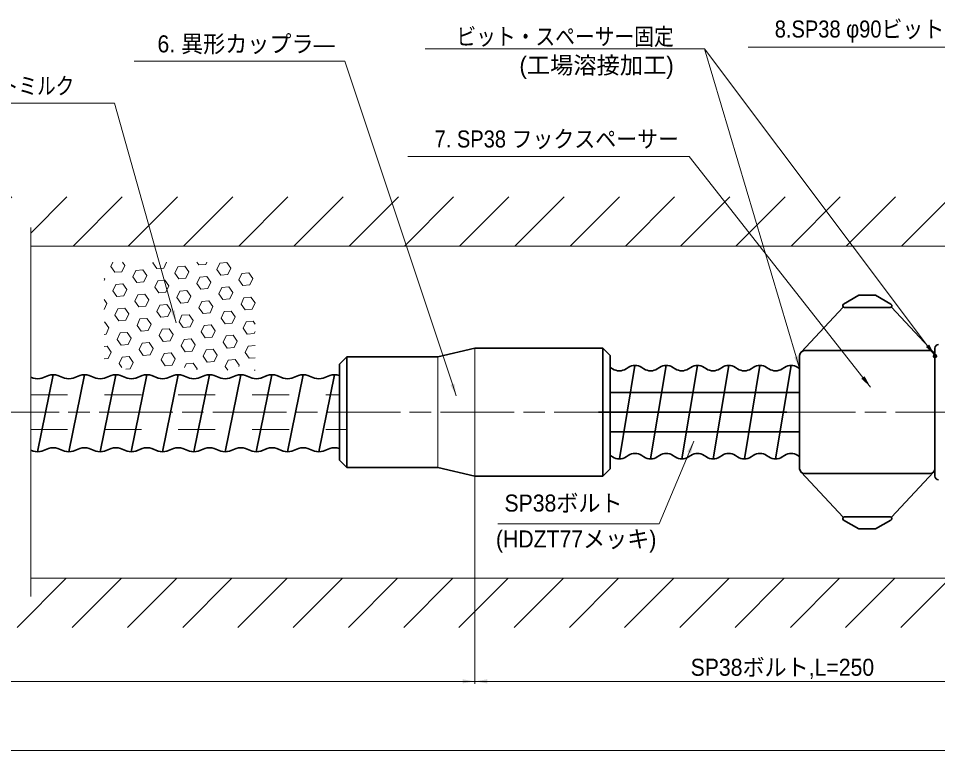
# Model space of a CAD drawing. Units: millimetres at full size, sheet at 1:2.5; details may follow other scales. Extents: x 2151 to 3831, y 1061 to 2264.
# Drawn here: x 3237.1 to 3610.7, y 1744.9 to 2042.5 of the extents above; entities that cross this region are included whole.
import ezdxf
from ezdxf.enums import TextEntityAlignment as Align

# ---------------------------------------------------------------- set-up
doc = ezdxf.new("R2010")
doc.units = ezdxf.units.MM
doc.header["$LTSCALE"] = 2.5
doc.header["$PDMODE"] = 32
doc.header["$PDSIZE"] = 1.25
doc.linetypes.add('CHAIN', pattern=[18.5, 12, -1.5, 3.5, -1.5])
doc.linetypes.add('DASHED_SPACED', pattern=[12, 6, -6])
for name, color, linetype, lineweight in [('1外形線', 7, 'Continuous', 35), ('2細い実線', 3, 'Continuous', 20), ('3隠れ線', 2, 'DASHED_SPACED', 13), ('4中心線', 1, 'CHAIN', 15), ('6寸法線', 4, 'Continuous', 13)]:
    doc.layers.add(name, color=color, linetype=linetype, lineweight=lineweight)
doc.styles.add('ＭＳ Ｐゴシック', font='')
doc.styles.get('ＭＳ Ｐゴシック').set_extended_font_data('MS PGothic')

# ---------------------------------------------------------------- blocks, each defined once
blk = doc.blocks.new('filled_arrow')
at = {"color": 0, "linetype": 'Continuous', "lineweight": -2}
blk.add_solid([(7.5, 1.25), (0, 0), (7.5, -1.25)], dxfattribs=at)

msp = doc.modelspace()

# ---------------------------------------------------------------- hatches: boundary and pattern name
at = {"layer": '2細い実線', "lineweight": 13}
h = msp.add_hatch(dxfattribs=at)
h.set_pattern_fill('USER', color=256, style=0, pattern_type=2)
h.set_pattern_definition([(45, (2685.578, 2004.856), (-11.22532, 11.22532), [])])
h.paths.add_polyline_path([(2557.771, 1949.981), (2557.771, 1969.981), (3691.86, 1969.981), (3691.86, 1949.981), (3242.12, 1949.981), (3242.12, 1957.481), (3232.12, 1957.481), (3232.12, 1949.981)])
h = msp.add_hatch(dxfattribs=at)
h.set_pattern_fill('USER', color=256, style=0, pattern_type=2)
h.set_pattern_definition([(45, (2685.578, 1984.857), (-11.22532, 11.22532), [])])
h.paths.add_polyline_path([(2557.942, 1794.981), (2557.877, 1814.981), (3232.12, 1814.981), (3232.12, 1807.481), (3242.12, 1807.481), (3242.12, 1814.981), (3691.86, 1814.981), (3691.86, 1794.981)])

# ---------------------------------------------------------------- linework, layer by layer
at = {"layer": '1外形線'}
for p, q in [((3578.767, 1929.981), (3572.521, 1926.376)), ((3585.539, 1929.981), (3578.767, 1929.981)), ((3585.539, 1929.981), (3591.785, 1926.376)), ((3572.365, 1925.208), (3555.239, 1906.895)), ((3572.903, 1924.981), (3591.403, 1924.981)), ((3591.941, 1925.208), (3609.067, 1906.895)), ((3422.653, 1908.481), (3407.653, 1904.981)), ((3422.653, 1908.481), (3474.653, 1908.481)), ((3477.653, 1905.481), (3474.653, 1908.481)), ((3474.653, 1908.481), (3474.653, 1882.481)), ((3477.653, 1905.481), (3477.653, 1882.481)), ((3477.653, 1882.481), (3477.653, 1905.481)), ((3554.653, 1905.481), (3554.653, 1882.481)), ((3607.653, 1907.481), (3556.653, 1907.481)), ((3609.653, 1908.481), (3609.653, 1856.481)), ((3609.653, 1882.481), (3609.653, 1905.481)), ((3370.653, 1904.981), (3367.653, 1901.981)), ((3367.653, 1882.481), (3367.653, 1901.981)), ((3370.653, 1904.981), (3407.653, 1904.981)), ((3370.653, 1904.981), (3370.653, 1882.481)), ((3609.653, 1902.981), (3609.653, 1861.981)), ((3478.655, 1900.082), (3477.751, 1900.669)), ((3487.728, 1901.476), (3481.378, 1863.486)), ((3484.101, 1900.082), (3485.005, 1900.669)), ((3491.355, 1900.082), (3490.451, 1900.669)), ((3500.428, 1901.476), (3494.078, 1863.486)), ((3496.801, 1900.082), (3497.705, 1900.669)), ((3504.055, 1900.082), (3503.151, 1900.669)), ((3513.128, 1901.476), (3506.778, 1863.486)), ((3509.501, 1900.082), (3510.405, 1900.669)), ((3516.755, 1900.082), (3515.851, 1900.669)), ((3525.828, 1901.476), (3519.478, 1863.486)), ((3522.201, 1900.082), (3523.105, 1900.669)), ((3529.455, 1900.082), (3528.551, 1900.669)), ((3538.528, 1901.476), (3532.178, 1863.486)), ((3534.901, 1900.082), (3535.805, 1900.669)), ((3542.155, 1900.082), (3541.251, 1900.669)), ((3551.228, 1901.476), (3544.878, 1863.486)), ((3547.601, 1900.082), (3548.505, 1900.669)), ((3554.653, 1900.214), (3553.951, 1900.669)), ((3242.12, 1896.754), (3243.181, 1896.337)), ((3251.288, 1897.694), (3244.927, 1866.354)), ((3246.718, 1896.337), (3249.382, 1897.376)), ((3253.219, 1897.383), (3255.881, 1896.337)), ((3263.977, 1897.694), (3257.627, 1866.354)), ((3259.418, 1896.337), (3262.082, 1897.376)), ((3265.919, 1897.383), (3268.581, 1896.337)), ((3276.677, 1897.694), (3270.327, 1866.354)), ((3272.118, 1896.337), (3274.782, 1897.376)), ((3278.619, 1897.383), (3281.281, 1896.337)), ((3289.388, 1897.694), (3283.027, 1866.354)), ((3284.818, 1896.337), (3287.482, 1897.376)), ((3291.319, 1897.383), (3293.981, 1896.337)), ((3302.077, 1897.694), (3295.727, 1866.354)), ((3297.518, 1896.337), (3300.182, 1897.376)), ((3304.019, 1897.383), (3306.681, 1896.337)), ((3314.788, 1897.694), (3308.427, 1866.354)), ((3310.218, 1896.337), (3312.882, 1897.376)), ((3316.719, 1897.383), (3319.381, 1896.337)), ((3327.477, 1897.694), (3321.127, 1866.354)), ((3322.918, 1896.337), (3325.582, 1897.376)), ((3329.419, 1897.383), (3332.081, 1896.337)), ((3340.188, 1897.694), (3333.827, 1866.354)), ((3335.618, 1896.337), (3338.282, 1897.376)), ((3342.119, 1897.383), (3344.781, 1896.337)), ((3352.877, 1897.694), (3346.527, 1866.354)), ((3348.318, 1896.337), (3350.982, 1897.376)), ((3354.819, 1897.383), (3357.481, 1896.337)), ((3365.588, 1897.694), (3359.227, 1866.354)), ((3361.018, 1896.337), (3363.682, 1897.376)), ((3367.519, 1897.383), (3367.653, 1897.33)), ((3477.653, 1890.481), (3554.653, 1890.481)), ((3367.653, 1882.481), (3367.653, 1862.981)), ((3370.653, 1882.481), (3370.653, 1859.981)), ((3472.89, 1882.481), (3549.408, 1882.481)), ((3474.653, 1882.481), (3474.653, 1856.481)), ((3477.653, 1882.481), (3477.653, 1859.481)), ((3477.653, 1882.481), (3477.653, 1859.481)), ((3554.653, 1859.481), (3554.653, 1882.481)), ((3609.653, 1882.481), (3609.653, 1859.481)), ((3477.653, 1874.481), (3554.653, 1874.481)), ((3242.12, 1867.064), (3243.181, 1866.647)), ((3246.718, 1866.647), (3249.382, 1867.686)), ((3253.219, 1867.693), (3255.881, 1866.647)), ((3259.418, 1866.647), (3262.082, 1867.686)), ((3265.919, 1867.693), (3268.581, 1866.647)), ((3272.118, 1866.647), (3274.782, 1867.686)), ((3278.619, 1867.693), (3281.281, 1866.647)), ((3284.818, 1866.647), (3287.482, 1867.686)), ((3291.319, 1867.693), (3293.981, 1866.647)), ((3297.518, 1866.647), (3300.182, 1867.686)), ((3304.019, 1867.693), (3306.681, 1866.647)), ((3310.218, 1866.647), (3312.882, 1867.686)), ((3316.719, 1867.693), (3319.381, 1866.647)), ((3322.918, 1866.647), (3325.582, 1867.686)), ((3329.419, 1867.693), (3332.081, 1866.647)), ((3335.618, 1866.647), (3338.282, 1867.686)), ((3342.119, 1867.693), (3344.781, 1866.647)), ((3348.318, 1866.647), (3350.982, 1867.686)), ((3354.819, 1867.693), (3357.481, 1866.647)), ((3361.018, 1866.647), (3363.682, 1867.686)), ((3367.519, 1867.693), (3367.653, 1867.64)), ((3477.751, 1864.879), (3478.655, 1864.292)), ((3485.005, 1864.879), (3484.101, 1864.292)), ((3490.451, 1864.879), (3491.355, 1864.292)), ((3497.705, 1864.879), (3496.801, 1864.292)), ((3503.151, 1864.879), (3504.055, 1864.292)), ((3510.405, 1864.879), (3509.501, 1864.292)), ((3515.851, 1864.879), (3516.755, 1864.292)), ((3523.105, 1864.879), (3522.201, 1864.292)), ((3528.551, 1864.879), (3529.455, 1864.292)), ((3535.805, 1864.879), (3534.901, 1864.292)), ((3541.251, 1864.879), (3542.155, 1864.292)), ((3548.505, 1864.879), (3547.601, 1864.292)), ((3553.951, 1864.879), (3554.653, 1864.424)), ((3367.653, 1862.981), (3370.653, 1859.981)), ((3370.653, 1859.981), (3407.653, 1859.981)), ((3422.653, 1856.481), (3407.653, 1859.981)), ((3477.653, 1859.481), (3474.653, 1856.481)), ((3572.365, 1839.754), (3555.239, 1858.067)), ((3607.653, 1857.481), (3556.653, 1857.481)), ((3591.941, 1839.754), (3609.067, 1858.067)), ((3422.653, 1856.481), (3474.653, 1856.481)), ((3578.767, 1834.981), (3572.521, 1838.585)), ((3572.903, 1839.981), (3591.403, 1839.981)), ((3585.539, 1834.981), (3591.785, 1838.585)), ((3585.539, 1834.981), (3578.767, 1834.981))]:
    msp.add_line(p, q, dxfattribs=at)
for centre, radius, start, end in [((3572.903, 1925.731), 0.75, 119.38061, 270), ((3591.403, 1925.731), 0.75, 270, 60.61939), ((3611.153, 1908.481), 1.5, 90, 180), ((3556.653, 1905.481), 2, 90, 180), ((3607.653, 1905.481), 2, 0, 90), ((3481.378, 1904.276), 5, 237.00469, 302.99531), ((3487.728, 1896.476), 5, 57.00469, 122.99531), ((3494.078, 1904.276), 5, 237.00469, 302.99531), ((3500.428, 1896.476), 5, 57.00469, 122.99531), ((3506.778, 1904.276), 5, 237.00469, 302.99531), ((3513.128, 1896.476), 5, 57.00469, 122.99531), ((3519.478, 1904.276), 5, 237.00469, 302.99531), ((3525.828, 1896.476), 5, 57.00469, 122.99531), ((3532.178, 1904.276), 5, 237.00469, 302.99531), ((3538.528, 1896.476), 5, 57.00469, 122.99531), ((3544.878, 1904.276), 5, 237.00469, 302.99531), ((3551.228, 1896.476), 5, 57.00469, 122.99531), ((3244.95, 1901.544), 5.5, 251.24295, 288.75705), ((3251.311, 1891.694), 6, 71.46161, 108.75705), ((3257.65, 1901.544), 5.5, 251.24295, 288.75705), ((3264.011, 1891.694), 6, 71.46161, 108.75705), ((3270.35, 1901.544), 5.5, 251.24295, 288.75705), ((3276.711, 1891.694), 6, 71.46161, 108.75705), ((3283.05, 1901.544), 5.5, 251.24295, 288.75705), ((3289.411, 1891.694), 6, 71.46161, 108.75705), ((3295.75, 1901.544), 5.5, 251.24295, 288.75705), ((3302.111, 1891.694), 6, 71.46161, 108.75705), ((3308.45, 1901.544), 5.5, 251.24295, 288.75705), ((3314.811, 1891.694), 6, 71.46161, 108.75705), ((3321.15, 1901.544), 5.5, 251.24295, 288.75705), ((3327.511, 1891.694), 6, 71.46161, 108.75705), ((3333.85, 1901.544), 5.5, 251.24295, 288.75705), ((3340.211, 1891.694), 6, 71.46161, 108.75705), ((3346.55, 1901.544), 5.5, 251.24295, 288.75705), ((3352.911, 1891.694), 6, 71.46161, 108.75705), ((3359.25, 1901.544), 5.5, 251.24295, 288.75705), ((3365.611, 1891.694), 6, 71.46161, 108.75705), ((3244.95, 1871.854), 5.5, 251.24295, 288.75705), ((3251.311, 1862.004), 6, 71.46161, 108.75705), ((3257.65, 1871.854), 5.5, 251.24295, 288.75705), ((3264.011, 1862.004), 6, 71.46161, 108.75705), ((3270.35, 1871.854), 5.5, 251.24295, 288.75705), ((3276.711, 1862.004), 6, 71.46161, 108.75705), ((3283.05, 1871.854), 5.5, 251.24295, 288.75705), ((3289.411, 1862.004), 6, 71.46161, 108.75705), ((3295.75, 1871.854), 5.5, 251.24295, 288.75705), ((3302.111, 1862.004), 6, 71.46161, 108.75705), ((3308.45, 1871.854), 5.5, 251.24295, 288.75705), ((3314.811, 1862.004), 6, 71.46161, 108.75705), ((3321.15, 1871.854), 5.5, 251.24295, 288.75705), ((3327.511, 1862.004), 6, 71.46161, 108.75705), ((3333.85, 1871.854), 5.5, 251.24295, 288.75705), ((3340.211, 1862.004), 6, 71.46161, 108.75705), ((3346.55, 1871.854), 5.5, 251.24295, 288.75705), ((3352.911, 1862.004), 6, 71.46161, 108.75705), ((3359.25, 1871.854), 5.5, 251.24295, 288.75705), ((3365.611, 1862.004), 6, 71.46161, 108.75705), ((3487.728, 1860.686), 5, 57.00469, 122.99531), ((3500.428, 1860.686), 5, 57.00469, 122.99531), ((3513.128, 1860.686), 5, 57.00469, 122.99531), ((3525.828, 1860.686), 5, 57.00469, 122.99531), ((3538.528, 1860.686), 5, 57.00469, 122.99531), ((3551.228, 1860.686), 5, 57.00469, 122.99531), ((3481.378, 1868.486), 5, 237.00469, 302.99531), ((3494.078, 1868.486), 5, 237.00469, 302.99531), ((3506.778, 1868.486), 5, 237.00469, 302.99531), ((3519.478, 1868.486), 5, 237.00469, 302.99531), ((3532.178, 1868.486), 5, 237.00469, 302.99531), ((3544.878, 1868.486), 5, 237.00469, 302.99531), ((3556.653, 1859.481), 2, 180, 270), ((3607.653, 1859.481), 2, 270, 0), ((3611.153, 1856.481), 1.5, 180, 270), ((3572.903, 1839.231), 0.75, 90, 240.61939), ((3591.403, 1839.231), 0.75, 299.38061, 90)]:
    msp.add_arc(centre, radius, start, end, dxfattribs=at)
msp.add_point((3609.653, 1905.279), dxfattribs=at)
at = {"layer": '2細い実線'}
for p, q in [((3242.12, 1807.481), (3242.12, 1957.481)), ((3703.649, 1949.981), (3242.12, 1949.981)), ((3274.636, 1941.659), (3275.463, 1943.432)), ((3280.329, 1942.157), (3279.437, 1943.432)), ((3291.716, 1943.153), (3291.846, 1943.432)), ((3293.355, 1940.812), (3291.716, 1943.153)), ((3296.201, 1941.061), (3297.307, 1943.432)), ((3310.435, 1942.306), (3309.647, 1943.432)), ((3313.281, 1942.555), (3313.69, 1943.432)), ((3317.767, 1940.464), (3318.974, 1943.054)), ((3318.974, 1943.054), (3321.821, 1943.303)), ((3323.46, 1940.962), (3321.821, 1943.303)), ((3276.275, 1939.318), (3274.636, 1941.659)), ((3276.275, 1939.318), (3279.122, 1939.567)), ((3279.122, 1939.567), (3280.329, 1942.157)), ((3283.607, 1937.475), (3284.815, 1940.065)), ((3284.815, 1940.065), (3287.662, 1940.314)), ((3289.301, 1937.973), (3287.662, 1940.314)), ((3293.355, 1940.812), (3296.201, 1941.061)), ((3300.687, 1938.969), (3301.895, 1941.559)), ((3301.895, 1941.559), (3304.741, 1941.808)), ((3306.38, 1939.468), (3304.741, 1941.808)), ((3305.173, 1936.878), (3306.38, 1939.468)), ((3310.435, 1942.306), (3313.281, 1942.555)), ((3319.406, 1938.123), (3317.767, 1940.464)), ((3322.252, 1938.372), (3323.46, 1940.962)), ((3327.946, 1938.87), (3330.792, 1939.119)), ((3332.431, 1936.778), (3330.792, 1939.119)), ((3272.221, 1936.479), (3271.967, 1936.841)), ((3271.967, 1935.936), (3272.221, 1936.479)), ((3285.246, 1935.134), (3283.607, 1937.475)), ((3285.246, 1935.134), (3288.093, 1935.383)), ((3288.093, 1935.383), (3289.301, 1937.973)), ((3292.579, 1933.292), (3293.786, 1935.882)), ((3293.786, 1935.882), (3296.633, 1936.131)), ((3298.272, 1933.79), (3296.633, 1936.131)), ((3302.326, 1936.629), (3300.687, 1938.969)), ((3302.326, 1936.629), (3305.173, 1936.878)), ((3309.658, 1934.786), (3310.866, 1937.376)), ((3310.866, 1937.376), (3313.713, 1937.625)), ((3315.352, 1935.284), (3313.713, 1937.625)), ((3319.406, 1938.123), (3322.252, 1938.372)), ((3326.738, 1936.28), (3327.946, 1938.87)), ((3328.377, 1933.94), (3326.738, 1936.28)), ((3331.224, 1934.189), (3332.431, 1936.778)), ((3275.499, 1931.798), (3276.706, 1934.387)), ((3277.138, 1929.457), (3275.499, 1931.798)), ((3276.706, 1934.387), (3279.553, 1934.636)), ((3281.192, 1932.296), (3279.553, 1934.636)), ((3279.984, 1929.706), (3281.192, 1932.296)), ((3294.218, 1930.951), (3292.579, 1933.292)), ((3297.064, 1931.2), (3298.272, 1933.79)), ((3301.55, 1929.108), (3302.757, 1931.698)), ((3302.757, 1931.698), (3305.604, 1931.947)), ((3307.243, 1929.607), (3305.604, 1931.947)), ((3311.297, 1932.445), (3309.658, 1934.786)), ((3311.297, 1932.445), (3314.144, 1932.694)), ((3314.144, 1932.694), (3315.352, 1935.284)), ((3318.63, 1930.603), (3319.837, 1933.193)), ((3319.837, 1933.193), (3322.684, 1933.442)), ((3324.323, 1931.101), (3322.684, 1933.442)), ((3328.377, 1933.94), (3331.224, 1934.189)), ((3273.084, 1926.618), (3271.967, 1928.212)), ((3277.138, 1929.457), (3279.984, 1929.706)), ((3284.47, 1927.614), (3285.678, 1930.204)), ((3285.678, 1930.204), (3288.524, 1930.453)), ((3290.163, 1928.112), (3288.524, 1930.453)), ((3288.956, 1925.522), (3290.163, 1928.112)), ((3294.218, 1930.951), (3297.064, 1931.2)), ((3303.189, 1926.768), (3301.55, 1929.108)), ((3306.035, 1927.017), (3307.243, 1929.607)), ((3320.269, 1928.262), (3318.63, 1930.603)), ((3320.269, 1928.262), (3323.115, 1928.511)), ((3323.115, 1928.511), (3324.323, 1931.101)), ((3327.601, 1926.419), (3328.808, 1929.009)), ((3328.808, 1929.009), (3331.655, 1929.258)), ((3333.294, 1926.917), (3331.655, 1929.258)), ((3271.967, 1924.224), (3273.084, 1926.618)), ((3276.362, 1921.937), (3277.569, 1924.526)), ((3277.569, 1924.526), (3280.416, 1924.775)), ((3282.055, 1922.435), (3280.416, 1924.775)), ((3286.109, 1925.273), (3284.47, 1927.614)), ((3286.109, 1925.273), (3288.956, 1925.522)), ((3293.441, 1923.431), (3294.649, 1926.021)), ((3294.649, 1926.021), (3297.496, 1926.27)), ((3299.135, 1923.929), (3297.496, 1926.27)), ((3303.189, 1926.768), (3306.035, 1927.017)), ((3310.521, 1924.925), (3311.729, 1927.515)), ((3312.16, 1922.584), (3310.521, 1924.925)), ((3311.729, 1927.515), (3314.575, 1927.764)), ((3316.214, 1925.423), (3314.575, 1927.764)), ((3315.007, 1922.833), (3316.214, 1925.423)), ((3329.24, 1924.079), (3327.601, 1926.419)), ((3329.24, 1924.079), (3332.086, 1924.328)), ((3332.086, 1924.328), (3333.294, 1926.917)), ((3278.001, 1919.596), (3276.362, 1921.937)), ((3280.847, 1919.845), (3282.055, 1922.435)), ((3286.54, 1920.343), (3289.387, 1920.592)), ((3291.026, 1918.251), (3289.387, 1920.592)), ((3295.08, 1921.09), (3293.441, 1923.431)), ((3295.08, 1921.09), (3297.927, 1921.339)), ((3297.927, 1921.339), (3299.135, 1923.929)), ((3302.413, 1919.247), (3303.62, 1921.837)), ((3303.62, 1921.837), (3306.467, 1922.086)), ((3308.106, 1919.746), (3306.467, 1922.086)), ((3312.16, 1922.584), (3315.007, 1922.833)), ((3319.492, 1920.742), (3320.7, 1923.332)), ((3321.131, 1918.401), (3319.492, 1920.742)), ((3320.7, 1923.332), (3323.547, 1923.581)), ((3325.186, 1921.24), (3323.547, 1923.581)), ((3323.978, 1918.65), (3325.186, 1921.24)), ((3271.967, 1919.068), (3272.307, 1919.098)), ((3273.946, 1916.757), (3272.307, 1919.098)), ((3272.739, 1914.167), (3273.946, 1916.757)), ((3278.001, 1919.596), (3280.847, 1919.845)), ((3285.333, 1917.753), (3286.54, 1920.343)), ((3286.972, 1915.412), (3285.333, 1917.753)), ((3289.818, 1915.661), (3291.026, 1918.251)), ((3304.052, 1916.907), (3302.413, 1919.247)), ((3304.052, 1916.907), (3306.898, 1917.156)), ((3306.898, 1917.156), (3308.106, 1919.746)), ((3311.384, 1915.064), (3312.591, 1917.654)), ((3312.591, 1917.654), (3315.438, 1917.903)), ((3317.077, 1915.562), (3315.438, 1917.903)), ((3321.131, 1918.401), (3323.978, 1918.65)), ((3328.464, 1916.558), (3329.671, 1919.148)), ((3329.671, 1919.148), (3332.518, 1919.397)), ((3333.343, 1918.219), (3332.518, 1919.397)), ((3271.967, 1914.1), (3272.739, 1914.167)), ((3277.224, 1912.076), (3278.432, 1914.665)), ((3278.432, 1914.665), (3281.279, 1914.914)), ((3282.918, 1912.574), (3281.279, 1914.914)), ((3286.972, 1915.412), (3289.818, 1915.661)), ((3294.304, 1913.57), (3295.512, 1916.16)), ((3295.943, 1911.229), (3294.304, 1913.57)), ((3295.512, 1916.16), (3298.358, 1916.409)), ((3299.997, 1914.068), (3298.358, 1916.409)), ((3298.79, 1911.478), (3299.997, 1914.068)), ((3313.023, 1912.723), (3311.384, 1915.064)), ((3313.023, 1912.723), (3315.869, 1912.972)), ((3315.869, 1912.972), (3317.077, 1915.562)), ((3320.355, 1910.881), (3321.563, 1913.471)), ((3321.563, 1913.471), (3324.409, 1913.72)), ((3326.048, 1911.379), (3324.409, 1913.72)), ((3330.103, 1914.218), (3328.464, 1916.558)), ((3330.103, 1914.218), (3332.949, 1914.467)), ((3332.949, 1914.467), (3333.343, 1915.311)), ((3271.967, 1909.131), (3273.17, 1909.237)), ((3274.809, 1906.896), (3273.17, 1909.237)), ((3278.863, 1909.735), (3277.224, 1912.076)), ((3278.863, 1909.735), (3281.71, 1909.984)), ((3281.71, 1909.984), (3282.918, 1912.574)), ((3286.195, 1907.892), (3287.403, 1910.482)), ((3287.403, 1910.482), (3290.25, 1910.731)), ((3291.889, 1908.39), (3290.25, 1910.731)), ((3295.943, 1911.229), (3298.79, 1911.478)), ((3303.275, 1909.386), (3304.483, 1911.976)), ((3304.914, 1907.046), (3303.275, 1909.386)), ((3304.483, 1911.976), (3307.33, 1912.225)), ((3308.969, 1909.885), (3307.33, 1912.225)), ((3307.761, 1907.295), (3308.969, 1909.885)), ((3321.994, 1908.54), (3320.355, 1910.881)), ((3324.841, 1908.789), (3326.048, 1911.379)), ((3329.326, 1906.697), (3330.534, 1909.287)), ((3330.534, 1909.287), (3333.343, 1909.533)), ((3273.601, 1904.306), (3274.809, 1906.896)), ((3287.834, 1905.551), (3286.195, 1907.892)), ((3287.834, 1905.551), (3290.681, 1905.8)), ((3290.681, 1905.8), (3291.889, 1908.39)), ((3295.167, 1903.709), (3296.374, 1906.299)), ((3296.374, 1906.299), (3299.221, 1906.548)), ((3300.86, 1904.207), (3299.221, 1906.548)), ((3304.914, 1907.046), (3307.761, 1907.295)), ((3312.247, 1905.203), (3313.454, 1907.793)), ((3313.454, 1907.793), (3316.301, 1908.042)), ((3317.94, 1905.701), (3316.301, 1908.042)), ((3316.732, 1903.111), (3317.94, 1905.701)), ((3321.994, 1908.54), (3324.841, 1908.789)), ((3330.965, 1904.357), (3329.326, 1906.697)), ((3422.653, 1908.481), (3422.653, 1856.481)), ((3271.967, 1904.163), (3273.601, 1904.306)), ((3278.087, 1902.215), (3279.295, 1904.804)), ((3279.219, 1900.598), (3278.087, 1902.215)), ((3279.295, 1904.804), (3282.141, 1905.053)), ((3283.78, 1902.713), (3282.141, 1905.053)), ((3282.573, 1900.123), (3283.78, 1902.713)), ((3296.806, 1901.368), (3295.167, 1903.709)), ((3299.652, 1901.617), (3300.86, 1904.207)), ((3304.635, 1900.591), (3305.346, 1902.115)), ((3305.346, 1902.115), (3308.192, 1902.364)), ((3309.831, 1900.024), (3308.192, 1902.364)), ((3313.885, 1902.862), (3312.246, 1905.203)), ((3313.885, 1902.862), (3316.732, 1903.111)), ((3321.218, 1901.02), (3322.425, 1903.61)), ((3322.425, 1903.61), (3325.272, 1903.859)), ((3326.911, 1901.518), (3325.272, 1903.859)), ((3330.965, 1904.357), (3333.343, 1904.565)), ((3407.653, 1859.981), (3407.653, 1904.981)), ((3280.818, 1899.969), (3282.573, 1900.123)), ((3296.806, 1901.368), (3299.652, 1901.617)), ((3309.646, 1899.627), (3309.831, 1900.024)), ((3322.213, 1899.599), (3321.218, 1901.02)), ((3326.712, 1901.092), (3326.911, 1901.518)), ((3332.978, 1899.565), (3333.343, 1899.596)), ((3703.649, 1814.981), (3242.12, 1814.981))]:
    msp.add_line(p, q, dxfattribs=at)
at = {"layer": '3隠れ線'}
for p, q in [((3242.12, 1889.481), (3367.653, 1889.481)), ((3242.12, 1875.481), (3370.653, 1875.481))]:
    msp.add_line(p, q, dxfattribs=at)
at = {"layer": '4中心線'}
msp.add_line((2391.14, 1882.481), (3712.065, 1882.481), dxfattribs=at)
at = {"layer": '6寸法線'}
for p, q in [((3422.653, 1856.418), (3422.653, 1772.038)), ((3422.653, 1856.418), (3422.653, 1772.038)), ((2391.14, 1773.038), (3422.653, 1773.038)), ((3422.653, 1773.038), (3672.653, 1773.038)), ((3672.653, 1744.887), (2391.14, 1744.887))]:
    msp.add_line(p, q, dxfattribs=at)
for points in [[(3554.653, 1900.214), (3553.228, 1905.006), (3516.006, 2030.205), (3402.439, 2030.205)], [(3609.653, 1905.481), (3606.651, 1909.479), (3516.006, 2030.205)], [(3652.39, 1891.414), (3651.436, 1896.322), (3625.27, 2030.872), (3533.734, 2030.872)], [(3415.107, 1889.049), (3413.528, 1893.793), (3369.81, 2025.112), (3284.173, 2025.112)], [(3301.24, 1918.832), (3299.887, 1923.645), (3276.17, 2008.034), (3190.534, 2008.034)], [(3583.493, 1892.637), (3580.402, 1896.567), (3509.725, 1986.447), (3395.399, 1986.447)], [(3511.681, 1870.701), (3509.746, 1866.09), (3497.59, 1837.123), (3432.04, 1837.123)]]:
    msp.add_lwpolyline(points, dxfattribs=at)

# ---------------------------------------------------------------- block references
at = {"layer": '6寸法線', "xscale": 0.667, "yscale": 0.667}
for p, rotation in [((3301.24, 1918.832), 105.7), ((3609.653, 1905.481), 126.9), ((3554.653, 1900.214), 106.6), ((3583.493, 1892.637), 128.2), ((3415.107, 1889.049), 108.4), ((3511.681, 1870.701), 247.2), ((3422.653, 1773.038), 180)]:
    msp.add_blockref('filled_arrow', p, dxfattribs=dict(at, rotation=rotation))
msp.add_blockref('filled_arrow', (3422.653, 1773.038), dxfattribs=at)

# ---------------------------------------------------------------- texts
at = {"layer": '6寸法線', "style": 'ＭＳ Ｐゴシック'}
for s, width, p in [('8.SP38 φ90ビット', 0.9, (3613.443, 2038.222)), ('6. 異形カップラ―', 0.95, (3365.7, 2032.189)), ('ビット・スペーサー固定', 0.85, (3503.497, 2035.172)), ('セメントミルク', 0.8, (3259.842, 2015.111)), ('7. SP38 フックスペーサー', 0.9, (3505.615, 1993.524))]:
    msp.add_text(s, height=6.928, dxfattribs=dict(at, width=width)).set_placement(p, align=Align.MIDDLE_RIGHT)
msp.add_text('(工場溶接加工)', height=6.928, dxfattribs=at).set_placement((3503.497, 2023.513), align=Align.MIDDLE_RIGHT)
at = {"layer": '6寸法線', "style": 'ＭＳ Ｐゴシック', "width": 0.95}
for s, p in [('SP38ボルト', (3434.693, 1839.977)), ('(HDZT77メッキ)', (3431.228, 1825.388))]:
    msp.add_text(s, height=6.928, dxfattribs=at).set_placement(p, align=Align.BOTTOM_LEFT)
msp.add_text('SP38ボルト,L=250', height=6.928, dxfattribs=at).set_placement((3547.653, 1778.771), align=Align.MIDDLE_CENTER)

doc.saveas('drawing.dxf')
